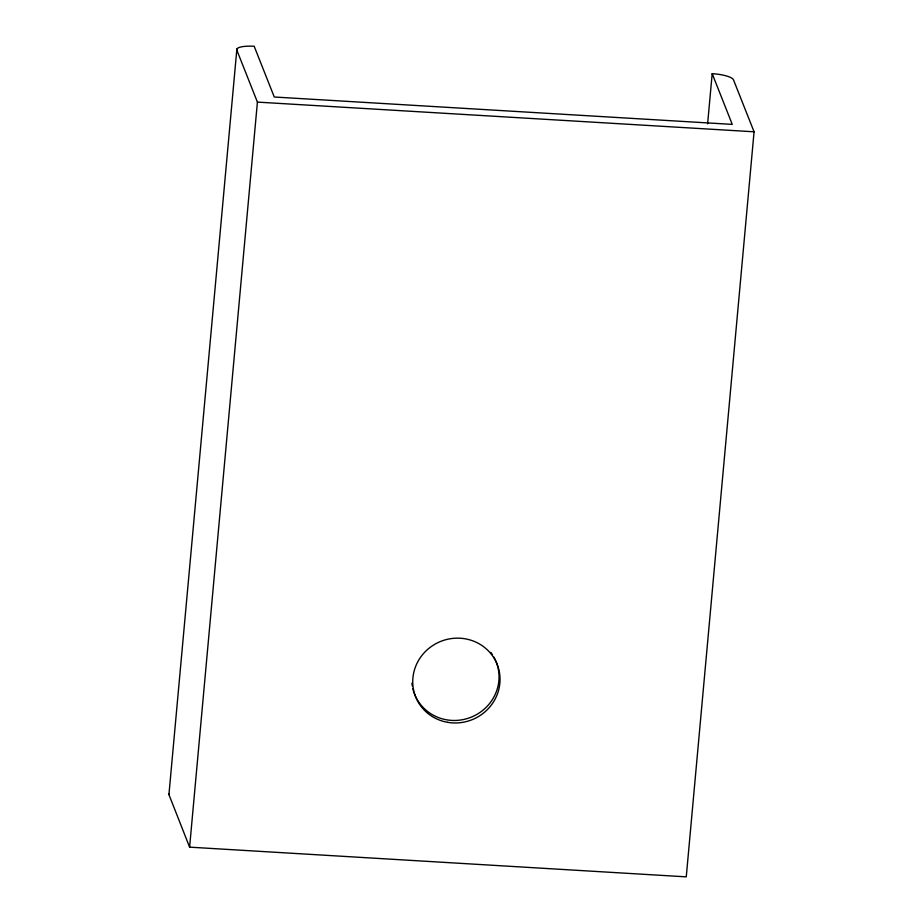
<?xml version="1.0" encoding="UTF-8"?>
<svg xmlns="http://www.w3.org/2000/svg" width="923" height="923" viewBox="0 0 923 923"><rect width="100%" height="100%" fill="white"/><g stroke="black" fill="none" stroke-linecap="round" stroke-linejoin="round"><path stroke-width="1.38" d="M236.876 49.046L168.932 794.611L189.607 847.152L686.262 876.85L754.068 131.793L733.485 79.816A19.498 4.834 5.2 0 0 712.187 73.667L707.618 123.844M189.607 847.152L257.413 102.107L236.83 50.119A19.498 4.834 5.2 0 1 254.183 46.277L274.269 97.007L732.262 124.386L712.187 73.667M168.932 794.611L169.047 793.861M257.413 102.107L754.068 131.793M493.909 657.084A43.877 42.181 -21.6 0 1 472.703 716.525A43.877 42.181 -21.6 0 1 414.035 692.688M413.596 691.362A43.877 42.181 -21.6 0 1 412.858 688.673M412.304 685.927A43.877 42.181 -21.6 0 1 411.935 683.158M490.863 652.399A43.877 42.181 -21.6 0 1 492.467 654.695M447.77 722.351A43.877 42.181 -21.6 0 0 497.751 665.933A43.877 42.181 -21.6 0 0 423.634 653.392A43.877 42.181 -21.6 0 0 447.77 722.351"/></g></svg>
